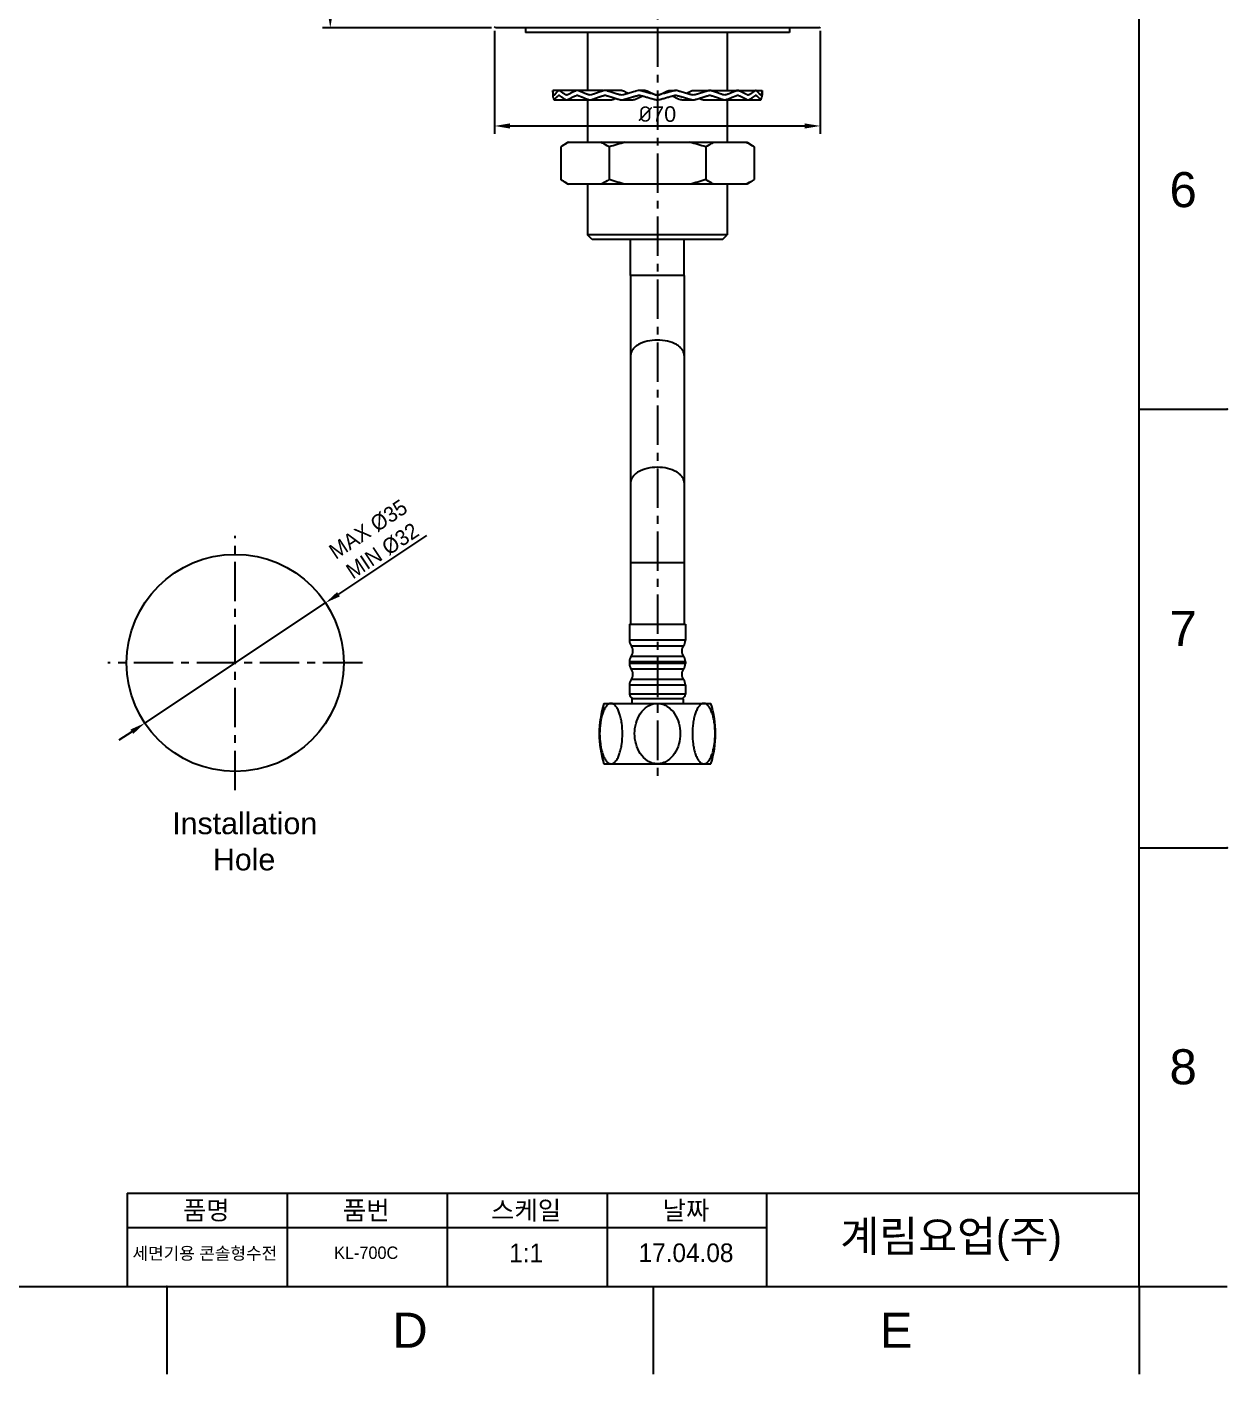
# Model space of a CAD drawing. Header units: millimetres. Extents: x 789 to 1209, y 393 to 987.
# Drawn here: x 1015.8 to 1209.1, y 392.6 to 609.8 of the extents above; entities that cross this region are included whole.
import ezdxf

# ---------------------------------------------------------------- set-up
doc = ezdxf.new("R2010")
doc.units = ezdxf.units.MM
doc.header["$LTSCALE"] = 0.1
doc.linetypes.add('CENTERX2', pattern=[101.6, 63.5, -12.7, 12.7, -12.7])
for name, color, linetype in [('02___PRT_ALL_AXES', 7, 'Continuous'), ('CENTER', 1, 'CENTERX2'), ('DIM', 3, 'Continuous'), ('FORM', 7, 'Continuous'), ('TEXT', 2, 'Continuous')]:
    doc.layers.add(name, color=color, linetype=linetype)
doc.styles.get("Standard").update_dxf_attribs({"font": 'arial.ttf'})
doc.dimstyles.new('ISO-25', dxfattribs={"dimtxt": 2.5, "dimasz": 2.5, "dimexe": 1.25, "dimexo": 0.625, "dimtad": 1, "dimlfac": 1.333333, "dimtxsty": 'Standard', "dimcen": 2.5, "dimadec": 0, "dimazin": 0, "dimtfac": 1, "dimtmove": 0, "dimatfit": 3, "dimfxl": 0, "dimarcsym": 0})

# ---------------------------------------------------------------- blocks, each defined once
blk = doc.blocks.new('*D3')
at = {"layer": 'Defpoints', "color": 0}
for p in [(1063.88, 516.92), (1034.75, 497.53)]:
    blk.add_point(p, dxfattribs=at)
at = {"layer": 'DIM', "color": 0, "lineweight": -2}
for p, q in [((1080.17, 527.75), (1065.96, 518.3)), ((1034.75, 497.53), (1063.88, 516.92)), ((1032.66, 496.14), (1030.58, 494.76))]:
    blk.add_line(p, q, dxfattribs=at)
at = {"layer": 'DIM', "color": 0}
for points in [[(1065.73, 518.65), (1066.2, 517.96), (1063.88, 516.92)], [(1032.43, 496.49), (1032.9, 495.79), (1034.75, 497.53)]]:
    blk.add_solid(points, dxfattribs=at)
at = {"layer": 'DIM', "color": 0, "insert": (1071.91, 527.02), "char_height": 2.5, "attachment_point": 5, "rotation": 33.6436}
blk.add_mtext('{\\fMS PGothic|b0|i0|c129|p34;MAX %%C35\\PMIN %%C32}', dxfattribs=at)
blk = doc.blocks.new('*D4')
at = {"layer": 'Defpoints', "color": 0}
for p in [(1064.64, 911.49), (1117.36, 911.49), (1091.26, 609.61)]:
    blk.add_point(p, dxfattribs=at)
at = {"layer": 'DIM', "color": 0, "lineweight": -2}
for p, q in [((1116.73, 911.49), (1063.39, 911.49)), ((1064.64, 612.11), (1064.64, 908.99)), ((1090.63, 609.61), (1063.39, 609.61))]:
    blk.add_line(p, q, dxfattribs=at)
at = {"layer": 'DIM', "color": 0}
for points in [[(1064.22, 908.99), (1065.06, 908.99), (1064.64, 911.49)], [(1064.22, 612.11), (1065.06, 612.11), (1064.64, 609.61)]]:
    blk.add_solid(points, dxfattribs=at)
at = {"layer": 'DIM', "color": 0, "insert": (1062.51, 760.55), "char_height": 2.5, "attachment_point": 5, "rotation": 90}
blk.add_mtext('402,5', dxfattribs=at)
blk = doc.blocks.new('*D12')
at = {"layer": 'Defpoints', "color": 0}
for p in [(1091.11, 609.76), (1143.61, 609.76), (1143.61, 593.8)]:
    blk.add_point(p, dxfattribs=at)
at = {"layer": 'DIM', "color": 0, "lineweight": -2}
for p, q in [((1091.11, 609.14), (1091.11, 592.55)), ((1143.61, 609.14), (1143.61, 592.55)), ((1093.61, 593.8), (1141.11, 593.8))]:
    blk.add_line(p, q, dxfattribs=at)
at = {"layer": 'DIM', "color": 0}
for points in [[(1093.61, 594.21), (1093.61, 593.38), (1091.11, 593.8)], [(1141.11, 594.21), (1141.11, 593.38), (1143.61, 593.8)]]:
    blk.add_solid(points, dxfattribs=at)
at = {"layer": 'DIM', "color": 0, "insert": (1117.36, 595.7), "char_height": 2.5, "attachment_point": 5}
blk.add_mtext('{\\fISOCPEUR|b0|i0|c0|p34;%%C}70', dxfattribs=at)

msp = doc.modelspace()

# ---------------------------------------------------------------- linework, layer by layer
for p, q in [((1195.0082, 406.7277), (1195.0082, 972.3843)), ((1195.0082, 548.1418), (1209.1496, 548.1418)), ((1195.0082, 477.4348), (1209.1496, 477.4348)), ((803.291, 406.7277), (1195.0082, 406.7277)), ((1038.3213, 406.7277), (1038.3213, 392.5863)), ((1116.6648, 406.7277), (1116.6648, 392.5863)), ((1195.0082, 406.7277), (1195.0082, 392.5863)), ((1195.0082, 406.7277), (1209.1496, 406.7277))]:
    msp.add_line(p, q)
at = {"color": 7, "linetype": 'Continuous'}
for p, q in [((1091.2578, 609.6113), (1091.1078, 609.7613)), ((1143.4578, 609.6113), (1091.2578, 609.6113)), ((1106.1078, 608.8613), (1106.1078, 599.518)), ((1128.6078, 608.8613), (1128.6078, 599.518)), ((1143.4578, 609.6113), (1143.6078, 609.7613)), ((1108.5962, 599.518), (1100.4828, 599.518)), ((1100.4828, 599.518), (1100.4828, 598.768)), ((1111.6391, 599.518), (1108.9203, 599.518)), ((1115.3717, 599.518), (1114.4275, 599.518)), ((1119.3439, 599.518), (1120.2881, 599.518)), ((1123.0766, 599.518), (1125.7953, 599.518)), ((1126.1195, 599.518), (1134.2328, 599.518)), ((1134.2328, 599.518), (1134.2328, 598.768)), ((1100.4828, 598.768), (1100.483, 598.7589)), ((1100.7392, 598.018), (1110.0059, 598.018)), ((1106.1078, 598.018), (1106.1078, 591.1613)), ((1111.5862, 598.018), (1113.446, 598.018)), ((1116.7712, 598.1247), (1116.8138, 598.1127)), ((1117.9019, 598.1127), (1117.9445, 598.1247)), ((1121.2697, 598.018), (1123.1294, 598.018)), ((1124.7097, 598.018), (1133.9765, 598.018)), ((1128.6078, 598.018), (1128.6078, 591.1613)), ((1134.2326, 598.7592), (1134.2328, 598.768)), ((1102.8944, 591.1613), (1101.7694, 590.4113)), ((1102.8944, 591.1613), (1131.8212, 591.1613)), ((1131.8213, 591.1613), (1132.9463, 590.4113)), ((1101.7694, 590.4113), (1101.7694, 585.1613)), ((1109.5636, 590.4113), (1109.5636, 585.1613)), ((1125.1521, 590.4113), (1125.1521, 585.1613)), ((1132.9463, 590.4113), (1132.9463, 585.1613)), ((1101.7694, 585.1613), (1102.8944, 584.4113)), ((1131.8212, 584.4113), (1102.8944, 584.4113)), ((1106.1078, 584.4113), (1106.1078, 576.2363)), ((1128.6078, 584.4113), (1128.6078, 576.2363)), ((1132.9463, 585.1613), (1131.8213, 584.4113)), ((1128.6078, 576.2363), (1106.1078, 576.2363)), ((1106.8578, 575.4863), (1106.1078, 576.2363)), ((1127.8578, 575.4863), (1128.6078, 576.2363)), ((1127.8578, 575.4863), (1106.8578, 575.4863)), ((1121.6703, 569.7141), (1113.0453, 569.7141)), ((1113.0453, 569.7141), (1113.0453, 513.4641)), ((1121.6703, 569.7141), (1121.6703, 513.4641)), ((1121.6703, 523.3923), (1113.0453, 523.3923)), ((1121.8578, 510.885), (1112.8578, 510.885)), ((1113.1391, 510.0106), (1121.5766, 510.0106)), ((1121.5766, 508.2926), (1113.1391, 508.2926)), ((1121.8578, 507.4182), (1112.8578, 507.4182)), ((1121.8578, 507.135), (1112.8578, 507.135)), ((1113.1391, 506.2606), (1121.5766, 506.2606)), ((1121.5766, 504.5426), (1113.1391, 504.5426)), ((1121.8578, 503.6682), (1112.8578, 503.6682)), ((1121.8578, 502.2141), (1112.8578, 502.2141)), ((1108.7328, 500.7141), (1125.9828, 500.7141)), ((1108.7328, 490.9641), (1125.9828, 490.9641))]:
    msp.add_line(p, q, dxfattribs=at)
msp.add_circle((1049.3149, 507.2217), 17.5)
for centre, radius, start, end in [((1117.3578, 599.4506), 0.6825, 263.993287, 276.006619), ((1106.8206, 583.327), 8.6853, 115.575065, 116.606968), ((1106.8206, 592.2456), 8.6853, 243.393032, 244.424935), ((1114.3578, 510.885), 1.5, 180, 215.659088), ((1120.3578, 510.885), 1.5, 324.340912, 0), ((1114.3578, 507.4182), 1.5, 144.340912, 180), ((1111.9203, 509.1362), 1.5, 0, 35.659088), ((1111.9203, 509.1671), 1.5, 324.340912, 358.820114), ((1122.7953, 509.1362), 1.5, 144.340912, 180), ((1122.7953, 509.1671), 1.5, 181.179887, 215.659088), ((1120.3578, 507.4182), 1.5, 0, 35.659088), ((1114.3578, 507.135), 1.5, 180, 215.659088), ((1111.9203, 505.3862), 1.5, 0, 35.659088), ((1122.7953, 505.3862), 1.5, 144.340912, 180), ((1120.3578, 507.135), 1.5, 324.340912, 0), ((1114.3578, 503.6682), 1.5, 144.340912, 180), ((1111.9203, 505.4171), 1.5, 324.340912, 358.820114), ((1122.7953, 505.4171), 1.5, 181.179887, 215.659088), ((1120.3578, 503.6682), 1.5, 0, 35.659088), ((1113.6078, 502.2141), 0.75, 180, 247.5), ((1121.1078, 502.2141), 0.75, 292.5, 0)]:
    msp.add_arc(centre, radius, start, end, dxfattribs=at)
for points, knots in [([(1100.7392, 598.768), (1100.7259, 598.768), (1100.701, 598.7981), (1100.6795, 598.8417), (1100.6514, 598.8924), (1100.6188, 598.959), (1100.5822, 599.0425), (1100.5461, 599.1433), (1100.518, 599.2439), (1100.4978, 599.3444), (1100.4868, 599.4358), (1100.4836, 599.4936), (1100.4828, 599.518)], [0, 0, 0, 0, 0.04919088, 0.12096172, 0.19171269, 0.26130545, 0.39729184, 0.52951103, 0.65852351, 0.78493867, 0.90947914, 1, 1, 1, 1]), ([(1101.5005, 599.518), (1101.478, 599.518), (1101.4429, 599.5019), (1101.4072, 599.4698), (1101.3674, 599.4371), (1101.3195, 599.3955), (1101.2452, 599.3295), (1101.1573, 599.2468), (1101.0583, 599.1464), (1100.9815, 599.0618), (1100.9241, 598.994), (1100.8833, 598.9436), (1100.8449, 598.8933), (1100.8068, 598.8426), (1100.7796, 598.7984), (1100.753, 598.768), (1100.7392, 598.768)], [0, 0, 0, 0, 0.06262412, 0.09878584, 0.13471069, 0.20561155, 0.27522936, 0.41068144, 0.54121892, 0.66698119, 0.72813035, 0.78814074, 0.84706237, 0.90492727, 0.96162981, 1, 1, 1, 1]), ([(1102.7436, 598.768), (1102.678, 598.768), (1102.5884, 598.8284), (1102.4745, 598.892), (1102.3611, 598.9593), (1102.224, 599.0422), (1102.0653, 599.1429), (1101.9138, 599.2432), (1101.7926, 599.3274), (1101.6992, 599.3946), (1101.643, 599.4365), (1101.5983, 599.4695), (1101.5598, 599.5016), (1101.5237, 599.518), (1101.5005, 599.518)], [0, 0, 0, 0, 0.13508489, 0.20429522, 0.27245048, 0.40559731, 0.53452338, 0.65921403, 0.77966161, 0.83830052, 0.89588783, 0.92428074, 0.95235048, 1, 1, 1, 1]), ([(1104.4308, 599.518), (1104.3485, 599.518), (1104.2318, 599.4597), (1104.0814, 599.3957), (1103.9322, 599.3289), (1103.7499, 599.2462), (1103.5361, 599.1458), (1103.329, 599.0452), (1103.1606, 598.9609), (1103.0296, 598.8929), (1102.9327, 598.8437), (1102.8437, 598.79), (1102.7763, 598.768), (1102.7436, 598.768)], [0, 0, 0, 0, 0.13340916, 0.20067054, 0.2671709, 0.39786932, 0.5254672, 0.64992253, 0.7711953, 0.83063014, 0.88926164, 0.94704716, 1, 1, 1, 1]), ([(1106.5108, 598.768), (1106.4136, 598.768), (1106.2737, 598.8273), (1106.0919, 598.8922), (1105.9113, 598.9597), (1105.6893, 599.043), (1105.427, 599.1436), (1105.1704, 599.244), (1104.9603, 599.3276), (1104.795, 599.3952), (1104.636, 599.4582), (1104.5151, 599.518), (1104.4308, 599.518)], [0, 0, 0, 0, 0.13180897, 0.19788533, 0.26339233, 0.3926742, 0.51960344, 0.64412412, 0.76618207, 0.82627248, 0.88572966, 1, 1, 1, 1]), ([(1108.9203, 599.518), (1108.8109, 599.518), (1108.652, 599.4601), (1108.4445, 599.3955), (1108.238, 599.3286), (1107.9828, 599.2457), (1107.6799, 599.1452), (1107.3817, 599.0446), (1107.1362, 598.9606), (1106.9421, 598.8926), (1106.7531, 598.8284), (1106.6097, 598.768), (1106.5108, 598.768)], [0, 0, 0, 0, 0.1299447, 0.19492036, 0.25950771, 0.38748906, 0.51383244, 0.63848111, 0.76137847, 0.82215426, 0.8824737, 1, 1, 1, 1]), ([(1108.5962, 599.518), (1108.6079, 599.518), (1108.6559, 599.5154), (1108.7032, 599.5019), (1108.7363, 599.4872)], [0, 0, 0, 0, 0.24451729, 1, 1, 1, 1]), ([(1111.5862, 598.768), (1111.4677, 598.768), (1111.2948, 598.8272), (1111.0681, 598.8924), (1110.8419, 598.9599), (1110.5614, 599.0434), (1110.2272, 599.1441), (1109.8964, 599.2445), (1109.623, 599.3279), (1109.4059, 599.3952), (1109.1928, 599.4593), (1109.031, 599.518), (1108.9203, 599.518)], [0, 0, 0, 0, 0.12836618, 0.19257522, 0.25652423, 0.38361426, 0.50957891, 0.63435864, 0.75789495, 0.81917894, 0.88013074, 1, 1, 1, 1]), ([(1114.4275, 599.518), (1114.3033, 599.518), (1114.1214, 599.4601), (1113.8825, 599.3954), (1113.6436, 599.3284), (1113.3462, 599.2452), (1112.9908, 599.1448), (1112.6374, 599.0442), (1112.3444, 598.9604), (1112.1111, 598.8925), (1111.8805, 598.8276), (1111.7057, 598.768), (1111.5862, 598.768)], [0, 0, 0, 0, 0.12674966, 0.19019788, 0.25351866, 0.37974792, 0.50537792, 0.63034992, 0.75460479, 0.81644555, 0.87808614, 1, 1, 1, 1]), ([(1111.6391, 599.518), (1111.6854, 599.518), (1111.7795, 599.5069), (1111.8901, 599.4645), (1111.9742, 599.4197), (1112.0604, 599.3763), (1112.1685, 599.3221), (1112.2989, 599.2567), (1112.4742, 599.1694), (1112.6063, 599.104), (1112.6946, 599.0605)], [0, 0, 0, 0, 0.12002765, 0.24244518, 0.30467353, 0.36705614, 0.49228578, 0.61823069, 0.74484258, 1, 1, 1, 1]), ([(1117.2864, 598.7719), (1117.2249, 598.7784), (1117.1036, 598.8066), (1116.9261, 598.8604), (1116.7464, 598.9077), (1116.5081, 598.9742), (1116.21, 599.0556), (1115.8529, 599.154), (1115.4964, 599.2519), (1115.1999, 599.3335), (1114.9631, 599.3985), (1114.8154, 599.4393), (1114.6973, 599.4714), (1114.5802, 599.5056), (1114.4884, 599.518), (1114.4275, 599.518)], [0, 0, 0, 0, 0.06280305, 0.12562162, 0.18843196, 0.2512147, 0.37668074, 0.50196539, 0.62701199, 0.75176434, 0.81401255, 0.87616566, 0.90720526, 0.93821852, 1, 1, 1, 1]), ([(1115.3717, 599.518), (1115.4512, 599.518), (1115.5722, 599.4992), (1115.7185, 599.4351), (1115.8641, 599.368), (1116.0475, 599.2862), (1116.2675, 599.1868), (1116.4879, 599.0874), (1116.6719, 599.0047), (1116.819, 598.9378), (1116.9668, 598.8729), (1117.0761, 598.8183), (1117.1538, 598.7963)], [0, 0, 0, 0, 0.12354746, 0.18572723, 0.24803805, 0.37285436, 0.49795333, 0.62328484, 0.74880216, 0.8116169, 0.87445688, 1, 1, 1, 1]), ([(1120.2881, 599.518), (1120.2272, 599.518), (1120.1355, 599.5056), (1120.0184, 599.4714), (1119.9002, 599.4393), (1119.7526, 599.3985), (1119.5158, 599.3335), (1119.2192, 599.2519), (1118.8628, 599.154), (1118.5057, 599.0556), (1118.2076, 598.9742), (1117.9692, 598.9077), (1117.7896, 598.8604), (1117.612, 598.8066), (1117.4908, 598.7784), (1117.4292, 598.7719)], [0, 0, 0, 0, 0.06178148, 0.09279474, 0.12383434, 0.18598745, 0.24823566, 0.37298801, 0.49803461, 0.62331926, 0.7487853, 0.81156805, 0.87437838, 0.93719695, 1, 1, 1, 1]), ([(1117.5433, 598.7913), (1117.6223, 598.8115), (1117.7706, 598.883), (1117.9939, 598.9816), (1118.2168, 599.0827), (1118.4395, 599.1829), (1118.6616, 599.2833), (1118.8468, 599.366), (1118.994, 599.4335), (1119.1415, 599.4988), (1119.2637, 599.518), (1119.3439, 599.518)], [0, 0, 0, 0, 0.12548659, 0.25115101, 0.37667961, 0.50202266, 0.62713283, 0.7519594, 0.8142723, 0.87645743, 1, 1, 1, 1]), ([(1123.1294, 598.768), (1123.0099, 598.768), (1122.8351, 598.8276), (1122.6046, 598.8925), (1122.3712, 598.9604), (1122.0782, 599.0442), (1121.7249, 599.1448), (1121.3695, 599.2452), (1121.0721, 599.3284), (1120.8331, 599.3954), (1120.5942, 599.4601), (1120.4124, 599.518), (1120.2881, 599.518)], [0, 0, 0, 0, 0.1219138, 0.18355439, 0.24539515, 0.36965002, 0.49462204, 0.62025205, 0.74648131, 0.8098021, 0.87325033, 1, 1, 1, 1]), ([(1122.0211, 599.0605), (1122.1094, 599.104), (1122.2414, 599.1694), (1122.4168, 599.2567), (1122.5471, 599.3221), (1122.6553, 599.3763), (1122.7414, 599.4197), (1122.8256, 599.4645), (1122.9362, 599.5069), (1123.0303, 599.518), (1123.0766, 599.518)], [0, 0, 0, 0, 0.25515733, 0.3817692, 0.50771411, 0.63294377, 0.69532641, 0.75755476, 0.87997227, 1, 1, 1, 1]), ([(1125.7953, 599.518), (1125.6846, 599.518), (1125.5229, 599.4593), (1125.3097, 599.3952), (1125.0927, 599.3279), (1124.8193, 599.2445), (1124.4884, 599.1441), (1124.1542, 599.0434), (1123.8737, 598.9599), (1123.6476, 598.8924), (1123.4209, 598.8272), (1123.248, 598.768), (1123.1294, 598.768)], [0, 0, 0, 0, 0.11986926, 0.18082106, 0.24210504, 0.36564136, 0.49042107, 0.61638572, 0.74347574, 0.80742473, 0.87163378, 1, 1, 1, 1]), ([(1128.2049, 598.768), (1128.1059, 598.768), (1127.9626, 598.8284), (1127.7735, 598.8926), (1127.5794, 598.9606), (1127.334, 599.0446), (1127.0357, 599.1452), (1126.7329, 599.2457), (1126.4777, 599.3286), (1126.2712, 599.3955), (1126.0636, 599.4601), (1125.9047, 599.518), (1125.7953, 599.518)], [0, 0, 0, 0, 0.11752618, 0.17784562, 0.23862142, 0.36151878, 0.48616747, 0.61251086, 0.74049223, 0.8050796, 0.87005527, 1, 1, 1, 1]), ([(1125.9816, 599.4882), (1125.9928, 599.4931), (1126.0369, 599.51), (1126.0845, 599.518), (1126.1195, 599.518)], [0, 0, 0, 0, 0.25806288, 1, 1, 1, 1]), ([(1130.2848, 599.518), (1130.2005, 599.518), (1130.0797, 599.4582), (1129.9206, 599.3952), (1129.7553, 599.3276), (1129.5453, 599.244), (1129.2887, 599.1436), (1129.0264, 599.043), (1128.8043, 598.9597), (1128.6237, 598.8922), (1128.4419, 598.8273), (1128.3021, 598.768), (1128.2049, 598.768)], [0, 0, 0, 0, 0.11427034, 0.17372752, 0.23381792, 0.35587587, 0.48039653, 0.60732575, 0.7366076, 0.80211458, 0.86819093, 1, 1, 1, 1]), ([(1131.972, 598.768), (1131.9393, 598.768), (1131.872, 598.79), (1131.7829, 598.8437), (1131.686, 598.8929), (1131.5551, 598.9609), (1131.3867, 599.0452), (1131.1795, 599.1458), (1130.9658, 599.2462), (1130.7835, 599.3289), (1130.6342, 599.3957), (1130.4839, 599.4597), (1130.3671, 599.518), (1130.2848, 599.518)], [0, 0, 0, 0, 0.05295266, 0.11073812, 0.16936965, 0.22880448, 0.35007726, 0.47453262, 0.60213053, 0.732829, 0.79932937, 0.86659078, 1, 1, 1, 1]), ([(1133.2151, 599.518), (1133.192, 599.518), (1133.1559, 599.5016), (1133.1173, 599.4695), (1133.0727, 599.4365), (1133.0164, 599.3946), (1132.9231, 599.3274), (1132.8019, 599.2432), (1132.6504, 599.1429), (1132.4916, 599.0422), (1132.3546, 598.9593), (1132.2412, 598.892), (1132.1272, 598.8284), (1132.0376, 598.768), (1131.972, 598.768)], [0, 0, 0, 0, 0.0476495, 0.07571924, 0.10411214, 0.16169944, 0.22033834, 0.3407859, 0.4654765, 0.59440253, 0.72754929, 0.79570453, 0.86491479, 1, 1, 1, 1]), ([(1133.9765, 598.768), (1133.9627, 598.768), (1133.936, 598.7984), (1133.9089, 598.8426), (1133.8708, 598.8933), (1133.8324, 598.9436), (1133.7915, 598.994), (1133.7341, 599.0618), (1133.6574, 599.1464), (1133.5584, 599.2468), (1133.4704, 599.3295), (1133.3962, 599.3955), (1133.3483, 599.4371), (1133.3084, 599.4698), (1133.2727, 599.5019), (1133.2377, 599.518), (1133.2151, 599.518)], [0, 0, 0, 0, 0.0383694, 0.09507175, 0.15293675, 0.21185841, 0.27186886, 0.33301807, 0.45878045, 0.58931806, 0.72477029, 0.79438818, 0.86528913, 0.90121401, 0.93737579, 1, 1, 1, 1]), ([(1134.2328, 599.518), (1134.2321, 599.4936), (1134.2289, 599.4358), (1134.2179, 599.3444), (1134.1977, 599.2439), (1134.1695, 599.1433), (1134.1335, 599.0425), (1134.0968, 598.959), (1134.0642, 598.8924), (1134.0361, 598.8417), (1134.0146, 598.7981), (1133.9897, 598.768), (1133.9765, 598.768)], [0, 0, 0, 0, 0.0905207, 0.21506104, 0.34147607, 0.4704884, 0.60270741, 0.73869363, 0.8082863, 0.87903708, 0.95080815, 1, 1, 1, 1]), ([(1100.483, 598.7589), (1100.4846, 598.6927), (1100.497, 598.5583), (1100.5381, 598.393), (1100.5852, 598.2614), (1100.6208, 598.1786), (1100.6534, 598.1127), (1100.6764, 598.0662), (1100.7024, 598.0291), (1100.7282, 598.018), (1100.7392, 598.018)], [0, 0, 0, 0, 0.24597903, 0.49973794, 0.63096439, 0.76573229, 0.83459958, 0.9038496, 0.95900925, 1, 1, 1, 1]), ([(1100.7392, 598.018), (1100.7674, 598.018), (1100.8074, 598.061), (1100.8449, 598.1175), (1100.8982, 598.1869), (1100.9678, 598.2731), (1101.0593, 598.3758), (1101.1409, 598.4603), (1101.21, 598.5278), (1101.2642, 598.5789), (1101.3202, 598.6296), (1101.3784, 598.6815), (1101.4358, 598.727), (1101.4763, 598.768), (1101.5005, 598.768)], [0, 0, 0, 0, 0.07861822, 0.13716093, 0.19704662, 0.32007965, 0.44767504, 0.57999372, 0.64799394, 0.71719462, 0.7876622, 0.85938968, 0.93240349, 1, 1, 1, 1]), ([(1101.5005, 598.768), (1101.5253, 598.768), (1101.5676, 598.726), (1101.6307, 598.6807), (1101.6983, 598.6287), (1101.7674, 598.578), (1101.8385, 598.5269), (1101.9365, 598.4582), (1102.0637, 598.3722), (1102.1947, 598.2874), (1102.303, 598.2195), (1102.3867, 598.1682), (1102.4576, 598.1254), (1102.5153, 598.0914), (1102.572, 598.0573), (1102.6476, 598.0262), (1102.7121, 598.018), (1102.7436, 598.018)], [0, 0, 0, 0, 0.05080279, 0.10745519, 0.16514238, 0.22387604, 0.28364501, 0.34448159, 0.46927319, 0.59825259, 0.66430599, 0.73140531, 0.79954698, 0.834015, 0.86861363, 0.93525863, 1, 1, 1, 1]), ([(1102.7436, 598.018), (1102.7758, 598.018), (1102.8425, 598.0267), (1102.9218, 598.0575), (1102.9835, 598.0916), (1103.048, 598.1259), (1103.1296, 598.1689), (1103.229, 598.2203), (1103.3646, 598.2892), (1103.5383, 598.3752), (1103.7152, 598.4599), (1103.8599, 598.5277), (1103.9707, 598.5787), (1104.083, 598.6295), (1104.1972, 598.681), (1104.3109, 598.7291), (1104.3894, 598.768), (1104.4308, 598.768)], [0, 0, 0, 0, 0.05213037, 0.10750655, 0.13671488, 0.16621607, 0.22580752, 0.2861946, 0.34737249, 0.47209463, 0.599934, 0.66501626, 0.73085276, 0.79745319, 0.8648062, 0.93290928, 1, 1, 1, 1]), ([(1104.4308, 598.768), (1104.4728, 598.768), (1104.553, 598.7285), (1104.6714, 598.6805), (1104.7932, 598.629), (1104.9163, 598.5782), (1105.0409, 598.5271), (1105.2097, 598.4586), (1105.4243, 598.3729), (1105.6416, 598.2878), (1105.8181, 598.2197), (1105.9526, 598.1684), (1106.0654, 598.1255), (1106.1564, 598.0915), (1106.2472, 598.0566), (1106.3653, 598.026), (1106.4624, 598.018), (1106.5108, 598.018)], [0, 0, 0, 0, 0.05671835, 0.1155185, 0.17495362, 0.23502005, 0.29570727, 0.35701992, 0.48146593, 0.60830622, 0.67260582, 0.73748461, 0.80293516, 0.83587505, 0.86891122, 0.93452846, 1, 1, 1, 1]), ([(1106.5108, 598.018), (1106.5596, 598.018), (1106.6585, 598.0262), (1106.7792, 598.0568), (1106.8737, 598.0916), (1106.9698, 598.1258), (1107.0908, 598.1688), (1107.2368, 598.2201), (1107.4338, 598.2888), (1107.683, 598.3746), (1107.9343, 598.4596), (1108.1376, 598.5276), (1108.2917, 598.5786), (1108.4468, 598.6294), (1108.6028, 598.681), (1108.7344, 598.721), (1108.8377, 598.7593), (1108.8929, 598.768), (1108.9203, 598.768)], [0, 0, 0, 0, 0.05795407, 0.11703924, 0.14710688, 0.17732449, 0.23809581, 0.29931484, 0.36097452, 0.48559314, 0.61189494, 0.67566187, 0.73982434, 0.80438145, 0.86932376, 0.93464462, 0.96749812, 1, 1, 1, 1]), ([(1108.9203, 598.768), (1108.9478, 598.768), (1109.0033, 598.7593), (1109.108, 598.7208), (1109.2425, 598.6807), (1109.4034, 598.6291), (1109.5656, 598.5783), (1109.7286, 598.5273), (1109.9477, 598.4589), (1110.2238, 598.3734), (1110.5013, 598.2881), (1110.725, 598.2198), (1110.8939, 598.1685), (1111.0352, 598.1256), (1111.1486, 598.0915), (1111.262, 598.0564), (1111.4078, 598.0259), (1111.5268, 598.018), (1111.5862, 598.018)], [0, 0, 0, 0, 0.02971375, 0.05991668, 0.12048164, 0.18138441, 0.24261836, 0.30417451, 0.36605091, 0.49072157, 0.61657252, 0.67992157, 0.74354411, 0.80743253, 0.83947522, 0.87156153, 0.93571818, 1, 1, 1, 1]), ([(1110.6461, 598.244), (1110.5945, 598.2133), (1110.4944, 598.1501), (1110.2876, 598.0503), (1110.1167, 598.018), (1110.0059, 598.018)], [0, 0, 0, 0, 0.26188123, 0.51643467, 1, 1, 1, 1]), ([(1111.5862, 598.018), (1111.646, 598.018), (1111.7659, 598.026), (1111.9131, 598.0565), (1112.0284, 598.0915), (1112.1446, 598.1257), (1112.2901, 598.1687), (1112.4653, 598.22), (1112.6999, 598.2886), (1112.9944, 598.3742), (1113.29, 598.4594), (1113.5274, 598.5275), (1113.7061, 598.5785), (1113.8853, 598.6293), (1114.0646, 598.6809), (1114.2152, 598.7209), (1114.3339, 598.7594), (1114.3964, 598.768), (1114.4275, 598.768)], [0, 0, 0, 0, 0.06085068, 0.12204895, 0.15281081, 0.18364124, 0.2454488, 0.30744856, 0.3696331, 0.4945299, 0.62008002, 0.68308309, 0.74622504, 0.80950217, 0.87290588, 0.93642864, 0.96827641, 1, 1, 1, 1]), ([(1114.9903, 598.6246), (1114.8629, 598.563), (1114.6729, 598.4694), (1114.4201, 598.3441), (1114.2311, 598.2514), (1114.076, 598.1706), (1113.9489, 598.1135), (1113.7548, 598.0451), (1113.5823, 598.018), (1113.446, 598.018)], [0, 0, 0, 0, 0.25366263, 0.3799322, 0.5057686, 0.63114845, 0.69344283, 0.75550037, 1, 1, 1, 1]), ([(1114.4275, 598.768), (1114.4526, 598.768), (1114.5029, 598.7627), (1114.5755, 598.7421), (1114.6476, 598.7198), (1114.7447, 598.6931), (1114.8662, 598.6598), (1115.0604, 598.6045), (1115.304, 598.5366), (1115.5965, 598.4543), (1115.8896, 598.3721), (1116.2812, 598.2622), (1116.5751, 598.1796), (1116.7712, 598.1247)], [0, 0, 0, 0, 0.03090678, 0.06190445, 0.09300267, 0.12405281, 0.18618788, 0.24844517, 0.37316032, 0.49814794, 0.62336251, 0.7487687, 1, 1, 1, 1]), ([(1116.8138, 598.1127), (1116.9027, 598.0878), (1117.0801, 598.0345), (1117.3578, 598.0098), (1117.6355, 598.0345), (1117.8129, 598.0878), (1117.9019, 598.1127)], [0, 0, 0, 0, 0.25010627, 0.5, 0.74989374, 1, 1, 1, 1]), ([(1117.9445, 598.1247), (1118.1406, 598.1796), (1118.4345, 598.2622), (1118.8261, 598.3721), (1119.1192, 598.4543), (1119.4117, 598.5366), (1119.6552, 598.6045), (1119.8494, 598.6598), (1119.9709, 598.6931), (1120.0681, 598.7198), (1120.1402, 598.7421), (1120.2128, 598.7627), (1120.2631, 598.768), (1120.2881, 598.768)], [0, 0, 0, 0, 0.2512313, 0.37663749, 0.50185205, 0.62683968, 0.75155483, 0.81381212, 0.87594719, 0.90699733, 0.93809555, 0.96909322, 1, 1, 1, 1]), ([(1121.2697, 598.018), (1121.1333, 598.018), (1120.9609, 598.0451), (1120.7668, 598.1135), (1120.6396, 598.1706), (1120.4845, 598.2514), (1120.2955, 598.3441), (1120.0428, 598.4694), (1119.8527, 598.563), (1119.7253, 598.6246)], [0, 0, 0, 0, 0.24449963, 0.30655717, 0.36885155, 0.4942314, 0.6200678, 0.74633737, 1, 1, 1, 1]), ([(1120.2881, 598.768), (1120.3193, 598.768), (1120.3817, 598.7594), (1120.5004, 598.7209), (1120.651, 598.6809), (1120.8304, 598.6293), (1121.0096, 598.5785), (1121.1883, 598.5275), (1121.4257, 598.4594), (1121.7212, 598.3742), (1122.0158, 598.2886), (1122.2504, 598.22), (1122.4255, 598.1687), (1122.571, 598.1257), (1122.6872, 598.0915), (1122.8025, 598.0565), (1122.9498, 598.026), (1123.0697, 598.018), (1123.1294, 598.018)], [0, 0, 0, 0, 0.03172359, 0.06357136, 0.12709412, 0.19049783, 0.25377496, 0.31691691, 0.37991998, 0.5054701, 0.6303669, 0.69255144, 0.7545512, 0.81635876, 0.84718919, 0.87795105, 0.93914932, 1, 1, 1, 1]), ([(1123.1294, 598.018), (1123.1889, 598.018), (1123.3079, 598.0259), (1123.4537, 598.0564), (1123.5671, 598.0915), (1123.6805, 598.1256), (1123.8217, 598.1685), (1123.9906, 598.2198), (1124.2143, 598.2881), (1124.4919, 598.3734), (1124.7679, 598.4589), (1124.987, 598.5273), (1125.1501, 598.5783), (1125.3122, 598.6291), (1125.4732, 598.6807), (1125.6077, 598.7208), (1125.7123, 598.7593), (1125.7678, 598.768), (1125.7953, 598.768)], [0, 0, 0, 0, 0.06428182, 0.12843847, 0.16052478, 0.19256747, 0.25645589, 0.32007843, 0.38342748, 0.50927843, 0.63394909, 0.69582549, 0.75738164, 0.81861559, 0.87951836, 0.94008332, 0.97028625, 1, 1, 1, 1]), ([(1124.7097, 598.018), (1124.5989, 598.018), (1124.4281, 598.0502), (1124.2213, 598.15), (1124.1212, 598.2132), (1124.0697, 598.244)], [0, 0, 0, 0, 0.48356762, 0.73811915, 1, 1, 1, 1]), ([(1125.7953, 598.768), (1125.8227, 598.768), (1125.8779, 598.7593), (1125.9813, 598.721), (1126.1129, 598.681), (1126.2688, 598.6294), (1126.424, 598.5786), (1126.578, 598.5276), (1126.7813, 598.4596), (1127.0326, 598.3746), (1127.2818, 598.2888), (1127.4788, 598.2201), (1127.6249, 598.1688), (1127.7458, 598.1258), (1127.842, 598.0916), (1127.9364, 598.0568), (1128.0571, 598.0262), (1128.156, 598.018), (1128.2049, 598.018)], [0, 0, 0, 0, 0.03250188, 0.06535538, 0.13067624, 0.19561855, 0.26017566, 0.32433813, 0.38810506, 0.51440686, 0.63902548, 0.70068516, 0.76190419, 0.82267551, 0.85289312, 0.88296076, 0.94204593, 1, 1, 1, 1]), ([(1128.2049, 598.018), (1128.2533, 598.018), (1128.3504, 598.026), (1128.4684, 598.0566), (1128.5592, 598.0915), (1128.6502, 598.1255), (1128.7631, 598.1684), (1128.8975, 598.2197), (1129.0741, 598.2878), (1129.2913, 598.3729), (1129.506, 598.4586), (1129.6748, 598.5271), (1129.7994, 598.5782), (1129.9224, 598.629), (1130.0442, 598.6805), (1130.1626, 598.7285), (1130.2429, 598.768), (1130.2848, 598.768)], [0, 0, 0, 0, 0.06547154, 0.13108878, 0.16412495, 0.19706484, 0.26251539, 0.32739418, 0.39169378, 0.51853408, 0.64298008, 0.70429273, 0.76497995, 0.82504638, 0.8844815, 0.94328165, 1, 1, 1, 1]), ([(1130.2848, 598.768), (1130.3263, 598.768), (1130.4047, 598.7291), (1130.5185, 598.681), (1130.6326, 598.6295), (1130.7449, 598.5787), (1130.8558, 598.5277), (1131.0005, 598.4599), (1131.1774, 598.3752), (1131.351, 598.2892), (1131.4866, 598.2203), (1131.586, 598.1689), (1131.6677, 598.1259), (1131.7322, 598.0916), (1131.7939, 598.0575), (1131.8732, 598.0267), (1131.9398, 598.018), (1131.972, 598.018)], [0, 0, 0, 0, 0.06709072, 0.1351938, 0.20254681, 0.26914724, 0.33498374, 0.400066, 0.52790537, 0.65262751, 0.7138054, 0.77419248, 0.83378393, 0.86328512, 0.89249345, 0.94786963, 1, 1, 1, 1]), ([(1131.972, 598.018), (1132.0036, 598.018), (1132.068, 598.0262), (1132.1437, 598.0573), (1132.2004, 598.0914), (1132.258, 598.1254), (1132.3289, 598.1682), (1132.4126, 598.2195), (1132.521, 598.2874), (1132.652, 598.3722), (1132.7791, 598.4582), (1132.8771, 598.5269), (1132.9482, 598.578), (1133.0174, 598.6287), (1133.0849, 598.6807), (1133.148, 598.726), (1133.1904, 598.768), (1133.2151, 598.768)], [0, 0, 0, 0, 0.06474137, 0.13138637, 0.165985, 0.20045302, 0.26859469, 0.33569401, 0.40174741, 0.53072681, 0.65551841, 0.71635499, 0.77612396, 0.83485762, 0.89254481, 0.94919721, 1, 1, 1, 1]), ([(1133.2151, 598.768), (1133.2394, 598.768), (1133.2799, 598.727), (1133.3372, 598.6815), (1133.3954, 598.6296), (1133.4514, 598.5789), (1133.5057, 598.5278), (1133.5747, 598.4603), (1133.6564, 598.3758), (1133.7478, 598.2731), (1133.8175, 598.1869), (1133.8707, 598.1175), (1133.9082, 598.061), (1133.9483, 598.018), (1133.9765, 598.018)], [0, 0, 0, 0, 0.06759651, 0.14061032, 0.2123378, 0.28280538, 0.35200606, 0.42000628, 0.55232496, 0.67992035, 0.80295338, 0.86283907, 0.92138178, 1, 1, 1, 1]), ([(1133.9765, 598.018), (1133.9875, 598.018), (1134.0132, 598.0292), (1134.0393, 598.0663), (1134.0623, 598.1128), (1134.0949, 598.1787), (1134.1305, 598.2615), (1134.1776, 598.3932), (1134.2188, 598.5586), (1134.2311, 598.693), (1134.2326, 598.7592)], [0, 0, 0, 0, 0.04099777, 0.09617832, 0.16544153, 0.2343161, 0.36909637, 0.50033384, 0.75411248, 1, 1, 1, 1]), ([(1102.9307, 591.0925), (1102.8322, 591.0432), (1102.4345, 590.8347), (1102.0513, 590.5993), (1101.7694, 590.4113)], [0, 0, 0, 0, 0.24535348, 1, 1, 1, 1]), ([(1109.5636, 590.4113), (1109.4572, 590.4823), (1109.0364, 590.7542), (1108.5983, 591.0003), (1108.2617, 591.1613)], [0, 0, 0, 0, 0.25531383, 1, 1, 1, 1]), ([(1126.4539, 591.1613), (1126.3433, 591.1084), (1125.896, 590.8823), (1125.4669, 590.6212), (1125.1521, 590.4113)], [0, 0, 0, 0, 0.24477167, 1, 1, 1, 1]), ([(1132.9463, 590.4113), (1132.8398, 590.4823), (1132.4191, 590.7542), (1131.981, 591.0003), (1131.6444, 591.1613)], [0, 0, 0, 0, 0.25531383, 1, 1, 1, 1]), ([(1102.9307, 584.4801), (1102.8322, 584.5294), (1102.4345, 584.738), (1102.0513, 584.9734), (1101.7694, 585.1613)], [0, 0, 0, 0, 0.24535348, 1, 1, 1, 1]), ([(1109.5636, 585.1613), (1109.4572, 585.0904), (1109.0364, 584.8184), (1108.5983, 584.5724), (1108.2617, 584.4113)], [0, 0, 0, 0, 0.25531383, 1, 1, 1, 1]), ([(1126.4539, 584.4113), (1126.3433, 584.4643), (1125.896, 584.6903), (1125.4669, 584.9514), (1125.1521, 585.1613)], [0, 0, 0, 0, 0.24477167, 1, 1, 1, 1]), ([(1132.9463, 585.1613), (1132.8398, 585.0904), (1132.4191, 584.8184), (1131.981, 584.5724), (1131.6444, 584.4113)], [0, 0, 0, 0, 0.25531383, 1, 1, 1, 1]), ([(1117.3578, 559.2822), (1116.8041, 559.2822), (1115.748, 559.1681), (1114.5337, 558.732), (1113.7762, 558.2147), (1113.3659, 557.7861), (1113.1061, 557.3123), (1113.0454, 556.9718), (1113.0454, 556.8086)], [0, 0, 0, 0, 0.30690584, 0.58368173, 0.70456796, 0.81256451, 0.9095436, 1, 1, 1, 1]), ([(1121.6703, 556.8086), (1121.6703, 556.9718), (1121.6096, 557.3123), (1121.3498, 557.7861), (1120.9394, 558.2147), (1120.1819, 558.732), (1118.9677, 559.1681), (1117.9116, 559.2822), (1117.3578, 559.2822)], [0, 0, 0, 0, 0.0904564, 0.18743549, 0.29543204, 0.41631827, 0.69309416, 1, 1, 1, 1]), ([(1117.3578, 538.7714), (1116.8041, 538.7714), (1115.748, 538.6572), (1114.5337, 538.2212), (1113.7762, 537.7038), (1113.3659, 537.2753), (1113.1061, 536.8015), (1113.0454, 536.461), (1113.0454, 536.2978)], [0, 0, 0, 0, 0.30690584, 0.58368173, 0.70456796, 0.81256451, 0.9095436, 1, 1, 1, 1]), ([(1121.6703, 536.2978), (1121.6703, 536.461), (1121.6096, 536.8015), (1121.3498, 537.2753), (1120.9394, 537.7038), (1120.1819, 538.2212), (1118.9677, 538.6572), (1117.9116, 538.7714), (1117.3578, 538.7714)], [0, 0, 0, 0, 0.0904564, 0.18743549, 0.29543204, 0.41631827, 0.69309416, 1, 1, 1, 1]), ([(1109.8884, 500.7141), (1109.7435, 500.7141), (1109.424, 500.6001), (1109.0536, 500.2116), (1108.7412, 499.6741), (1108.4873, 499.0199), (1108.2912, 498.2852), (1108.1039, 497.221), (1108.0157, 495.8391), (1108.1039, 494.4573), (1108.2911, 493.393), (1108.4873, 492.6583), (1108.7412, 492.0041), (1109.0536, 491.4666), (1109.424, 491.0781), (1109.7435, 490.9641), (1109.8884, 490.9641)], [0, 0, 0, 0, 0.03929913, 0.08659741, 0.14316794, 0.20714421, 0.27639425, 0.34916528, 0.49999627, 0.65082964, 0.72360235, 0.79285466, 0.8568322, 0.9134033, 0.96070111, 1, 1, 1, 1]), ([(1109.8884, 490.9641), (1110.0332, 490.9641), (1110.3527, 491.0781), (1110.7231, 491.4666), (1111.0355, 492.0041), (1111.2894, 492.6583), (1111.4856, 493.393), (1111.6728, 494.4572), (1111.761, 495.8391), (1111.6728, 497.221), (1111.4856, 498.2852), (1111.2894, 499.0199), (1111.0356, 499.6741), (1110.7231, 500.2116), (1110.3527, 500.6001), (1110.0332, 500.7141), (1109.8884, 500.7141)], [0, 0, 0, 0, 0.03929865, 0.08659667, 0.14316752, 0.20714485, 0.27639598, 0.34916661, 0.50000232, 0.65083513, 0.72360474, 0.79285421, 0.85683069, 0.9134013, 0.96070035, 1, 1, 1, 1]), ([(1117.3578, 490.9641), (1117.0777, 490.9641), (1116.5138, 491.0533), (1115.4956, 491.5449), (1114.5074, 492.5958), (1113.8321, 494.1554), (1113.6093, 495.8391), (1113.8321, 497.5229), (1114.5074, 499.0824), (1115.4954, 500.1333), (1116.5136, 500.6248), (1117.0776, 500.7141), (1117.3578, 500.7141)], [0, 0, 0, 0, 0.06261056, 0.12526588, 0.24993498, 0.3749204, 0.49999933, 0.62508697, 0.75007407, 0.87471795, 0.93737113, 1, 1, 1, 1]), ([(1117.3578, 500.7141), (1117.6379, 500.7141), (1118.2018, 500.6249), (1119.2199, 500.1334), (1120.2081, 499.0827), (1120.8835, 497.5233), (1121.1063, 495.8396), (1120.8838, 494.1559), (1120.2085, 492.5962), (1119.2205, 491.5451), (1118.2021, 491.0535), (1117.638, 490.9641), (1117.3578, 490.9641)], [0, 0, 0, 0, 0.06261015, 0.12525502, 0.2499054, 0.37488692, 0.49995945, 0.62504637, 0.75003758, 0.87469849, 0.93736323, 1, 1, 1, 1]), ([(1124.8273, 500.7141), (1124.6824, 500.7141), (1124.3629, 500.6001), (1123.9926, 500.2116), (1123.6801, 499.6741), (1123.4263, 499.0199), (1123.2301, 498.2852), (1123.0428, 497.221), (1122.9547, 495.8391), (1123.0428, 494.4573), (1123.2301, 493.393), (1123.4262, 492.6583), (1123.6801, 492.0042), (1123.9926, 491.4666), (1124.3629, 491.0781), (1124.6824, 490.9641), (1124.8273, 490.9641)], [0, 0, 0, 0, 0.03929914, 0.08659758, 0.14316797, 0.20714413, 0.2763937, 0.34916393, 0.4999973, 0.65083225, 0.72360223, 0.7928523, 0.85682943, 0.91340045, 0.96070019, 1, 1, 1, 1]), ([(1124.8273, 490.9641), (1124.9722, 490.9641), (1125.2917, 491.0781), (1125.662, 491.4666), (1125.9745, 492.0041), (1126.2283, 492.6583), (1126.4245, 493.393), (1126.6118, 494.4572), (1126.6999, 495.8391), (1126.6118, 497.221), (1126.4245, 498.2852), (1126.2283, 499.0199), (1125.9745, 499.6741), (1125.662, 500.2116), (1125.2917, 500.6001), (1124.9722, 500.7141), (1124.8273, 500.7141)], [0, 0, 0, 0, 0.03929882, 0.08659685, 0.14316768, 0.207145, 0.27639609, 0.34916669, 0.50000247, 0.65083527, 0.72360492, 0.79285437, 0.8568308, 0.9134014, 0.96070045, 1, 1, 1, 1])]:
    msp.add_open_spline(points, degree=3, knots=knots, dxfattribs=at)
for points in [[(1112.1673, 591.1613), (1111.2889, 590.9512), (1110.4204, 590.6969), (1109.5636, 590.4113)], [(1125.1521, 590.4113), (1124.2952, 590.6969), (1123.4268, 590.9512), (1122.5484, 591.1613)], [(1112.1673, 584.4113), (1111.2889, 584.6215), (1110.4204, 584.8757), (1109.5636, 585.1613)], [(1125.1521, 585.1613), (1124.2952, 584.8757), (1123.4268, 584.6215), (1122.5484, 584.4113)]]:
    msp.add_open_spline(points, degree=3, dxfattribs=at)
for p in [(1209.1496, 548.1418), (1209.1496, 477.4348), (1038.3213, 406.7277)]:
    msp.add_point(p)
at = {"layer": '02___PRT_ALL_AXES', "color": 7, "linetype": 'Continuous'}
for p, q in [((1096.0953, 609.6113), (1096.0953, 608.8613)), ((1138.6203, 608.8613), (1096.0953, 608.8613)), ((1128.6078, 608.8613), (1128.6078, 599.518)), ((1138.6203, 609.6113), (1138.6203, 608.8613)), ((1128.6078, 598.018), (1128.6078, 591.1613)), ((1128.6078, 584.4113), (1128.6078, 576.2363)), ((1113.0453, 569.7141), (1113.0453, 575.4863)), ((1121.6703, 569.7141), (1121.6703, 575.4863)), ((1112.8578, 513.4641), (1121.8578, 513.4641)), ((1112.8578, 513.4641), (1112.8578, 510.885)), ((1121.8578, 513.4641), (1121.8578, 510.885)), ((1112.8578, 507.4182), (1112.8578, 507.135)), ((1121.8578, 507.4182), (1121.8578, 507.135)), ((1112.8578, 503.6682), (1112.8578, 502.2141)), ((1121.8578, 503.6682), (1121.8578, 502.2141)), ((1121.4828, 501.4641), (1113.2328, 501.4641)), ((1113.2328, 501.4641), (1113.2328, 500.7141)), ((1121.4828, 501.4641), (1121.4828, 500.7141))]:
    msp.add_line(p, q, dxfattribs=at)
for centre, start, end in [((1124.2016, 495.8391), 162.507675, 197.492325), ((1110.5141, 495.8391), 342.507675, 17.492325)]:
    msp.add_arc(centre, 16.2188, start, end, dxfattribs=at)
at = {"layer": 'CENTER'}
for p, q in [((1117.3578, 914.4863), (1117.3578, 487.9641)), ((1049.3149, 486.7217), (1049.3149, 527.7217)), ((1069.8149, 507.2217), (1028.8149, 507.2217))]:
    msp.add_line(p, q, dxfattribs=at)
at = {"layer": 'FORM'}
for p, q in [((1031.9292, 421.7277), (1195.0082, 421.7277)), ((1031.9292, 421.7277), (1031.9292, 406.7277)), ((1057.699, 421.7277), (1057.699, 406.7277)), ((1083.4687, 421.7277), (1083.4687, 406.7277)), ((1109.2385, 421.7277), (1109.2385, 406.7277)), ((1135.0082, 406.7277), (1135.0082, 421.7277)), ((1135.0082, 406.7277), (1135.0082, 421.7277)), ((1031.9292, 416.2277), (1135.0082, 416.2277))]:
    msp.add_line(p, q, dxfattribs=at)

# ---------------------------------------------------------------- texts
at = {"char_height": 5.6566, "attachment_point": 5}
for s, width, insert in [('6', 50, (1202.0789, 583.4954)), ('7', 50, (1202.0789, 512.7883)), ('8', 50, (1202.0789, 442.0812)), ('D', 10, (1077.493, 399.657)), ('E', 10, (1155.8365, 399.657))]:
    msp.add_mtext_dynamic_manual_height_columns(s, width=width, gutter_width=12.5, heights=[0], dxfattribs=dict(at, insert=insert))
at = {"layer": 'TEXT', "insert": (1036.4016, 483.1217), "char_height": 3.5, "attachment_point": 1}
msp.add_mtext_dynamic_manual_height_columns('{\\W2.03891; }Installation \\P{\\W6.86844; }Hole', width=28.122448, gutter_width=12.5, heights=[0], dxfattribs=at)
at = {"layer": 'TEXT', "linetype": 'CENTERX2', "attachment_point": 5}
for s, insert, char_height in [('{\\fHYGothic-Medium|b0|i0|c129|p18;품명}', (1044.6604, 418.8324), 3), ('{\\fHYGothic-Medium|b0|i0|c129|p18;품번}', (1070.4302, 418.8324), 3), ('{\\fHYGothic-Medium|b0|i0|c129|p18;스케일}', (1096.1999, 418.8324), 3), ('{\\fHYGothic-Medium|b0|i0|c129|p18;날짜}', (1121.9696, 418.8324), 3), ('{\\fHYGothic-Medium|b0|i0|c129|p18;계림요업(주)}', (1164.6826, 414.0573), 5), ('{\\fHYGothic-Medium|b0|i0|c129|p18;세면기용 콘솔형수전}', (1044.4268, 411.9461), 2), ('{\\fHYGothic-Medium|b0|i0|c129|p18;KL-700C}', (1070.4302, 412.1299), 2), ('{\\fHYGothic-Medium|b0|i0|c129|p18;1:1}', (1096.1999, 412.1214), 3), ('{\\fHYGothic-Medium|b0|i0|c129|p18;17.04.08}', (1121.9696, 412.1214), 3)]:
    msp.add_mtext_dynamic_manual_height_columns(s, width=60, gutter_width=12.5, heights=[0], dxfattribs=dict(at, insert=insert, char_height=char_height))

# ---------------------------------------------------------------- dimensions: what is measured, and where the dimension line sits
at = {"layer": 'DIM'}
dim = msp.add_linear_dim(base=(1064.6397, 911.4863), p1=(1091.2578, 609.6113), p2=(1117.3578, 911.4863), angle=90, dimstyle='ISO-25', dxfattribs=at)
dim.commit()
dim.dimension.update_dxf_attribs({"geometry": '*D4', "text_midpoint": (1062.5123, 760.5488)})
dim = msp.add_linear_dim(base=(1143.6078, 593.798), p1=(1091.1078, 609.7613), p2=(1143.6078, 609.7613), text='{\\fISOCPEUR|b0|i0|c0|p34;%%C}<>', dimstyle='ISO-25', dxfattribs=at)
dim.commit()
dim.dimension.update_dxf_attribs({"geometry": '*D12', "text_midpoint": (1117.3578, 595.6994)})
dim = msp.add_diameter_dim_2p(p1=(1034.7462, 497.5263), p2=(1063.8837, 516.9171), text='{\\fMS PGothic|b0|i0|c129|p34;MAX %%C35\\PMIN %%C32}', dimstyle='ISO-25', dxfattribs=at)
dim.commit()
dim.dimension.update_dxf_attribs({"geometry": '*D3', "text_midpoint": (1071.9097, 527.0217)})

doc.saveas('drawing.dxf')
